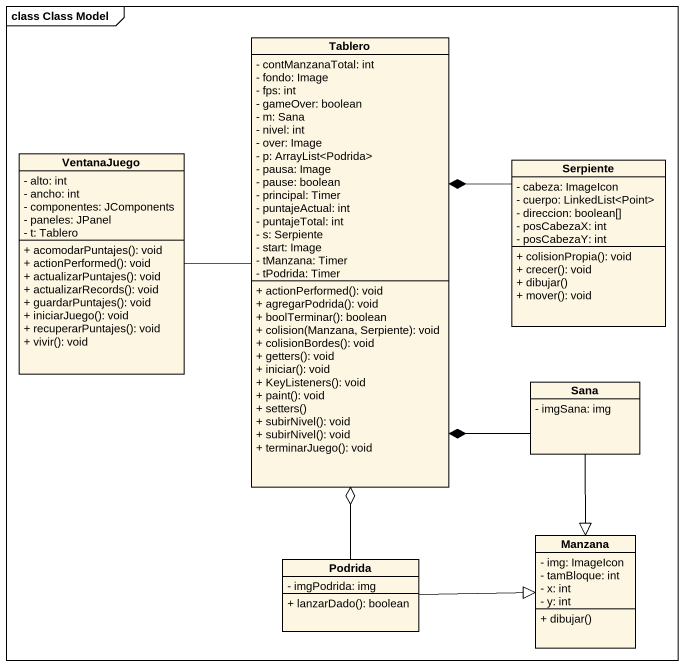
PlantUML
@startuml
mainframe class Class Model
hide circle
hide empty members
skinparam classAttributeIconSize 0
class Tablero {
  - contManzanaTotal: int
  - fondo: Image
  - fps: int
  - gameOver: boolean
  - m: Sana
  - nivel: int
  - over: Image
  - p: ArrayList<Podrida>
  - pausa: Image
  - pause: boolean
  - principal: Timer
  - puntajeActual: int
  - puntajeTotal: int
  - s: Serpiente
  - start: Image
  - tManzana: Timer
  - tPodrida: Timer
  + actionPerformed(): void
  + agregarPodrida(): void
  + boolTerminar(): boolean
  + colision(Manzana, Serpiente): void
  + colisionBordes(): void
  + getters(): void
  + iniciar(): void
  + KeyListeners(): void
  + paint(): void
  + setters()
  + subirNivel(): void
  + subirNivel(): void
  + terminarJuego(): void
}
class VentanaJuego {
  - alto: int
  - ancho: int
  - componentes: JComponents
  - paneles: JPanel
  - t: Tablero
  + acomodarPuntajes(): void
  + actionPerformed(): void
  + actualizarPuntajes(): void
  + actualizarRecords(): void
  + guardarPuntajes(): void
  + iniciarJuego(): void
  + recuperarPuntajes(): void
  + vivir(): void
}
class Serpiente {
  - cabeza: ImageIcon
  - cuerpo: LinkedList<Point>
  - direccion: boolean[]
  - posCabezaX: int
  - posCabezaY: int
  + colisionPropia(): void
  + crecer(): void
  + dibujar()
  + mover(): void
}
class Sana {
  - imgSana: img
}
class Manzana {
  - img: ImageIcon
  - tamBloque: int
  - x: int
  - y: int
  + dibujar()
}
class Podrida {
  - imgPodrida: img
  + lanzarDado(): boolean
}
Tablero -left- VentanaJuego
Serpiente -left-* Tablero
Sana -up-* Tablero
Sana --|> Manzana
Podrida -up-o Tablero
Podrida -right-|> Manzana
@enduml
